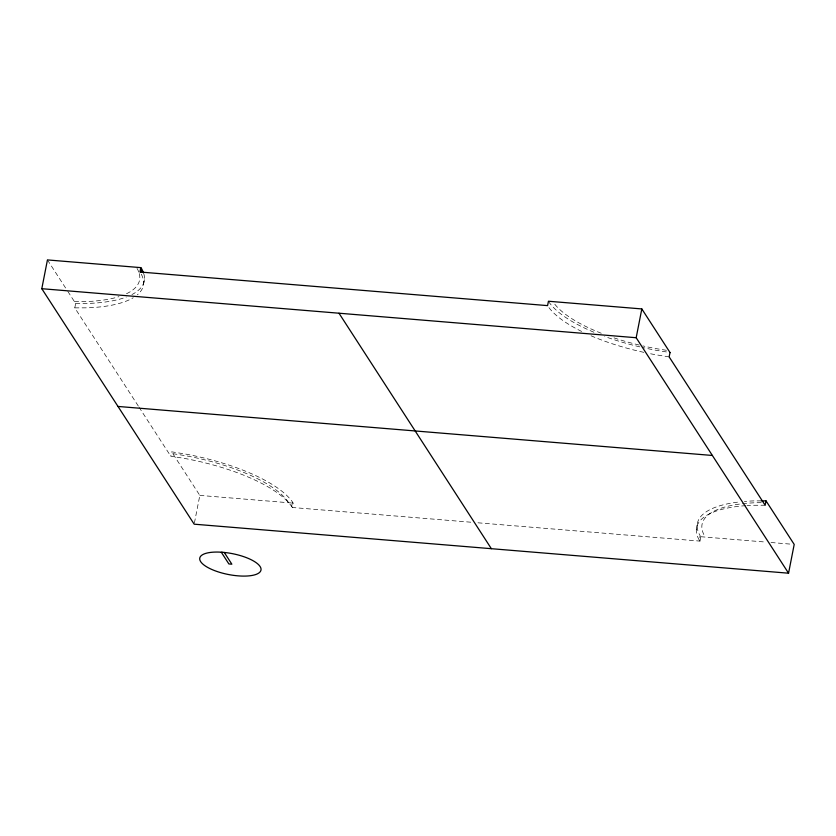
<?xml version="1.0" encoding="UTF-8"?>
<svg xmlns="http://www.w3.org/2000/svg" width="836" height="836" viewBox="0 0 836 836"><rect width="100%" height="100%" fill="white"/><g stroke="black" fill="none" stroke-linecap="round" stroke-linejoin="round"><path stroke-width="0.63" stroke-dasharray="4.18 3.13" d="M138.306 406.045L74.78 307.878L75.648 303.499L67.538 290.959M143.583 283.812L144.45 279.423M292.339 507.494L291.628 506.386A116.946 39.804 11.1 0 0 184.024 458.327L170.774 456.216L171.631 451.827L184.892 453.948A116.946 39.804 11.1 0 1 292.485 501.997L293.206 503.105L292.339 507.494L471.494 522.26M194.422 522.928L199.825 495.403L171.631 451.827M291.628 506.386L292.485 501.997M696.336 529.303L697.203 524.914M477.983 522.803L699.962 541.101L699.251 539.993L700.108 535.615A116.946 39.804 11.1 0 1 739.505 501.934M699.962 541.101L700.829 536.722L700.108 535.615M74.456 301.66L85.209 301.618A112.191 38.184 11.1 0 0 118.952 296.655M75.648 303.499L87.498 303.447A116.946 39.804 11.1 0 0 126.267 297.062M74.78 307.878L86.641 307.836A116.946 39.804 11.1 0 0 133.217 297.752M761.262 500.868L754.145 500.889A116.946 39.804 11.1 0 0 744.385 501.454M761.22 502.697L756.444 502.718A112.191 38.184 11.1 0 0 704.633 535.98L705.354 537.088M765.139 505.226L753.288 505.278A116.946 39.804 11.1 0 0 747.112 505.581M199.825 495.403L293.206 503.105M700.829 536.722L765.87 542.083M771.022 542.512L791.629 544.205M666.428 350.294L656.814 348.758A112.191 38.184 11.1 0 1 642.894 345.905M666.396 351.935L656.762 350.399A116.946 39.804 11.1 0 1 642.236 347.421M669.155 356.899L655.905 354.777A116.946 39.804 11.1 0 1 648.621 353.377M172.812 453.655L184.84 455.578A112.191 38.184 11.1 0 1 287.96 501.621L288.671 502.729M47.443 259.923L66.838 289.893M139.006 407.132L170.774 456.216M699.251 539.993A116.946 39.804 11.1 0 1 745.9 505.655M139.267 273.602A112.191 38.184 11.1 0 1 124.428 294.659M137.01 268.356A112.191 38.184 11.1 0 1 138.964 272.567M143.917 274.198A116.946 39.804 11.1 0 1 131.963 294.544M141.294 274.218A116.946 39.804 11.1 0 1 137.365 294.815M639.143 345.028A112.191 38.184 11.1 0 1 612.631 337.41M601.262 333.25A112.191 38.184 11.1 0 1 553.683 302.716M643.783 352.343A116.946 39.804 11.1 0 1 590.676 335.623M581.647 331.453A116.946 39.804 11.1 0 1 548.301 306.728M639.843 346.867A116.946 39.804 11.1 0 1 604.721 336.469M593.905 332.237A116.946 39.804 11.1 0 1 549.158 302.339"/><path stroke-width="1.25" d="M761.262 500.868L766.006 500.848L794.2 544.424L788.557 573.203L194.182 524.182L41.8 288.702L47.443 259.923L140.824 267.625L141.535 268.732A116.946 39.804 11.1 0 1 143.583 273.121M140.824 267.625L139.967 272.003L547.58 305.621L548.447 301.242L641.818 308.933L670.085 352.625M140.897 272.013L141.535 268.732M788.557 573.203L636.175 337.723L641.818 308.933M670.012 352.51L669.155 356.899L765.139 505.226L766.006 500.848M41.8 288.702L636.175 337.723M117.991 406.442L712.366 455.463M338.988 313.218L491.369 548.698M224.267 552.46L231.865 564.195L228.886 563.955L221.289 552.22M222.752 552.303L218.938 552.084A31.193 10.617 11.1 0 0 209.408 568.334A31.193 10.617 11.1 0 0 259.536 572.461A31.193 10.617 11.1 0 0 226.702 552.721L222.752 552.303"/></g></svg>
